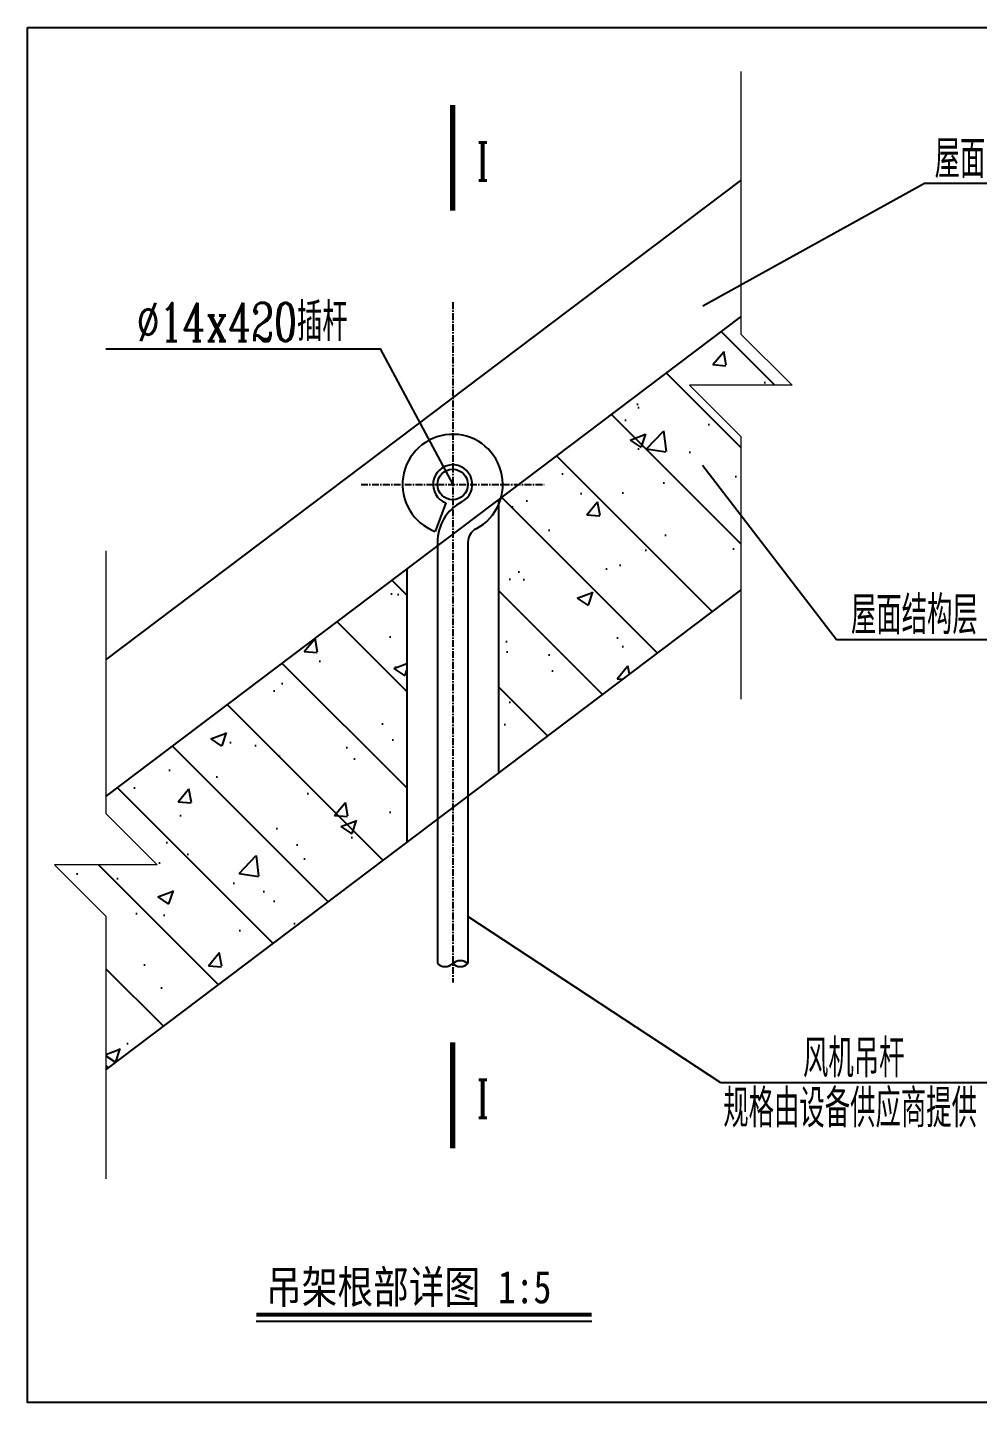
# Model space of a CAD drawing. Extents: x -345393 to -54719, y 203828 to 476815.
# Drawn here: x -309664 to -300950, y 203828 to 216444 of the extents above; entities that cross this region are included whole.
import ezdxf
from ezdxf.enums import TextEntityAlignment as Align

# ---------------------------------------------------------------- set-up
doc = ezdxf.new("R2010")
doc.units = 0
doc.header["$LTSCALE"] = 1000
doc.header["$MEASUREMENT"] = 0
doc.linetypes.add('CENTER', pattern=[2, 1.25, -0.25, 0.25, -0.25])
doc.layers.get('0').update_dxf_attribs({"color": 252, "linetype": 'CONTINUOUS'})
for name, color, linetype in [('PUB_TEXT', 252, 'CONTINUOUS'), ('WALL', 252, 'CONTINUOUS'), ('暖通-水-说明', 3, 'CONTINUOUS')]:
    doc.layers.add(name, color=color, linetype=linetype)
doc.layers.add('暖通-公共-说明', color=50, linetype='CONTINUOUS', lineweight=20)
doc.styles.add('HT', font='simhei.ttf')
doc.styles.add('M-TEXT2', font='romanc.shx', dxfattribs={"width": 0.8, "bigfont": 'hzf.shx'})

msp = doc.modelspace()

# ---------------------------------------------------------------- hatches: boundary and pattern name
h = msp.add_hatch()
h.set_pattern_fill('ANSI31', color=251, scale=5000, angle=90, style=0)
h.set_pattern_definition([(135, (5756650.75, -3923851.74), (-441.94174, -441.94174), [])])
h.paths.add_polyline_path([(-306184.18112, 208966.80078), (-306184.18112, 211473.48321), (-308945.36279, 209387.25706), (-308945.36279, 209230.58941), (-308475.43081, 208760.65743), (-309415.29477, 208760.51548), (-308945.36279, 208290.5835), (-308945.36279, 206880.57463)])
h.paths.add_polyline_path([(-303121.32621, 211280.95783), (-303121.32621, 212690.96669), (-303591.25819, 213160.89867), (-302651.39423, 213161.04062), (-303121.32621, 213630.9726), (-303121.32621, 213787.64025), (-305321.67877, 212125.15166, -0.0358677538), (-305344.18112, 212063.19991), (-305344.18112, 209601.46745)])
h = msp.add_hatch()
h.set_pattern_fill('AR-CONC', color=256, scale=200, style=0)
h.set_pattern_definition([(50, (5756650.7, -3923851.7), (1434.52037, -125.50427), [150, -1650]), (355, (5756650.7, -3923851.7), (-277.50267, 1504.38427), [120, -1320]), (100.4514, (5756770.3, -3923862.2), (1157.01876, 1378.87908), [127.48038, -1402.28422]), (46.1842, (5756650.7, -3923451.7), (2134.4821, -331.03803), [225, -2475]), (96.6356, (5756828.6, -3923479.3), (1869.3254, 1948.23574), [191.2206, -2103.426]), (351.1842, (5756650.7, -3923451.7), (1869.3239, 1948.2372), [180, -1980]), (21, (5756850.7, -3923551.7), (1193.8141, -805.23778), [150, -1650]), (326, (5756850.7, -3923551.7), (486.63066, 1450.3001), [120, -1320]), (71.4514, (5756950.2, -3923618.8), (1680.44526, 645.061), [127.48038, -1402.28422]), (37.5, (5756650.75, -3923851.74), (24.31971, 665.787708), [0, -1304, 0, -1340, 0, -1325]), (7.5, (5756650.75, -3923851.74), (526.139075, 788.823424), [0, -764, 0, -1274, 0, -505]), (327.5, (5756204.75, -3923851.74), (1067.644872, -45.109743), [0, -500, 0, -1560, 0, -2070]), (317.5, (5756004.7, -3923851.7), (1166.37234, 200.20996), [0, -650, 0, -1036, 0, -1470])])
h.paths.add_polyline_path([(-303121.32621, 211280.95783), (-303121.32621, 212690.96669), (-303591.25819, 213160.89867), (-302651.39423, 213161.04062), (-303121.32621, 213630.9726), (-303121.32621, 213787.64025), (-305321.67877, 212125.15166, -0.0358677538), (-305344.18112, 212063.19991), (-305344.18112, 209601.46745)])
h.paths.add_polyline_path([(-308945.36279, 209387.25706), (-308945.36279, 209230.58941), (-308475.43081, 208760.65743), (-309415.29477, 208760.51548), (-308945.36279, 208290.5835), (-308945.36279, 206880.57463), (-306184.18112, 208966.80078), (-306184.18112, 211473.48321)])

# ---------------------------------------------------------------- linework, layer by layer
at = {"color": 251, "linetype": 'CENTER', "ltscale": 0.05}
for p, q in [((-305764.18112, 213922.35022), (-305764.18112, 207680.65094)), ((-306604.18112, 212250.81654), (-304924.18112, 212250.81654))]:
    msp.add_line(p, q, dxfattribs=at)
for p, q in [((-305827.4459, 212082.30076), (-305925.85777, 211820.1651)), ((-305344.18112, 212108.14988), (-305344.18112, 209601.46745)), ((-305904.18112, 211720.15658), (-305904.18112, 207854.495)), ((-305624.18112, 211720.15658), (-305624.18112, 207854.495)), ((-306184.18112, 211473.48321), (-306184.18112, 208966.80078))]:
    msp.add_line(p, q)
at = {"const_width": 50}
for points in [[(-305764.18112, 215733.8023), (-305764.18112, 214761.75074)], [(-305764.18112, 207132.86076), (-305764.18112, 206160.80921)]]:
    msp.add_lwpolyline(points, dxfattribs=at)
msp.add_circle((-305764.18112, 212250.81654), 140)
for centre, radius, start, end in [((-305764.18112, 212250.81654), 460, 297.818139283, 249.422687402), ((-305764.18112, 212250.81654), 180, 297.818139283, 249.422687402), ((-305484.18112, 211720.15658), 420, 117.818139283, 180), ((-305484.18112, 211720.15658), 140, 117.818139283, 180), ((-305834.18112, 207930.82527), 103.5679, 227.477081699, 312.522918299), ((-305694.18112, 207778.16472), 103.5679, 47.477081702, 132.522918297), ((-305694.18112, 207930.82527), 103.5679, 227.477081703, 312.522918297)]:
    msp.add_arc(centre, radius, start, end)
at = {"layer": 'PUB_TEXT'}
msp.add_line((-307566.56478, 204572.86361), (-304488.41733, 204572.86361), dxfattribs=at)
at = {"layer": 'PUB_TEXT', "const_width": 36}
msp.add_lwpolyline([(-307566.56478, 204632.86361), (-304488.41733, 204632.86361)], dxfattribs=at)
at = {"layer": 'WALL'}
for p, q in [((-308945.36279, 210640.59827), (-303121.32621, 215040.98147)), ((-308945.36279, 209387.25706), (-303121.32621, 213787.64025)), ((-308945.36279, 206880.57463), (-303121.32621, 211280.95783))]:
    msp.add_line(p, q, dxfattribs=at)
at = {"layer": '暖通-公共-说明'}
for points in [[(-303121.32621, 216040.98147), (-303121.32621, 213630.9726), (-302651.39423, 213161.04062), (-303591.25819, 213160.89867), (-303121.32621, 212690.96669), (-303121.32621, 210280.95783)], [(-308945.36279, 211640.59827), (-308945.36279, 209230.58941), (-308475.43081, 208760.65743), (-309415.29477, 208760.51548), (-308945.36279, 208290.5835), (-308945.36279, 205880.57463)]]:
    msp.add_lwpolyline(points, dxfattribs=at)
at = {"layer": '暖通-水-说明'}
for p, q in [((-301435.06229, 215011.7476), (-303470.83278, 213886.13747)), ((-299619.73364, 215011.7476), (-301435.06229, 215011.7476)), ((-302244.6827, 210826.33705), (-303472.70968, 212426.0438)), ((-300750.24591, 210826.33705), (-302244.6827, 210826.33705)), ((-303305.4879, 206759.45729), (-305624.18112, 208285.75634)), ((-300835.65476, 206759.45729), (-303305.4879, 206759.45729))]:
    msp.add_line(p, q, dxfattribs=at)
msp.add_lwpolyline([(-309664.27706, 216443.78694), (-289864.06778, 216443.78694), (-289864.06778, 203827.85326), (-309664.27706, 203827.85326)], close=True, dxfattribs=at)
msp.add_lwpolyline([(-308945.87175, 213495.1914), (-306429.25216, 213495.1914), (-305764.18112, 212250.81654)], dxfattribs=at)

# ---------------------------------------------------------------- texts
at = {"layer": 'PUB_TEXT', "style": 'HT', "width": 0.8}
msp.add_text('吊架根部详图 1:5', height=300, dxfattribs=at).set_placement((-307476.15575, 204737.67551))
at = {"layer": '暖通-水-说明', "style": 'M-TEXT2', "width": 0.7}
for s, p in [('I', (-305546.33498, 215214.33905)), ('屋面防水保温层', (-301343.35486, 215237.73825)), ('%%C14x420插杆', (-308662.64669, 213742.12825)), ('屋面结构层', (-302111.08102, 211052.32771)), ('风机吊杆', (-302550.32565, 206985.44794)), ('I', (-305546.33498, 206613.39752)), ('规格由设备供应商提供', (-303282.03651, 206526.54244))]:
    msp.add_text(s, height=350, dxfattribs=at).set_placement(p, align=Align.MIDDLE_LEFT)

doc.saveas('drawing.dxf')
